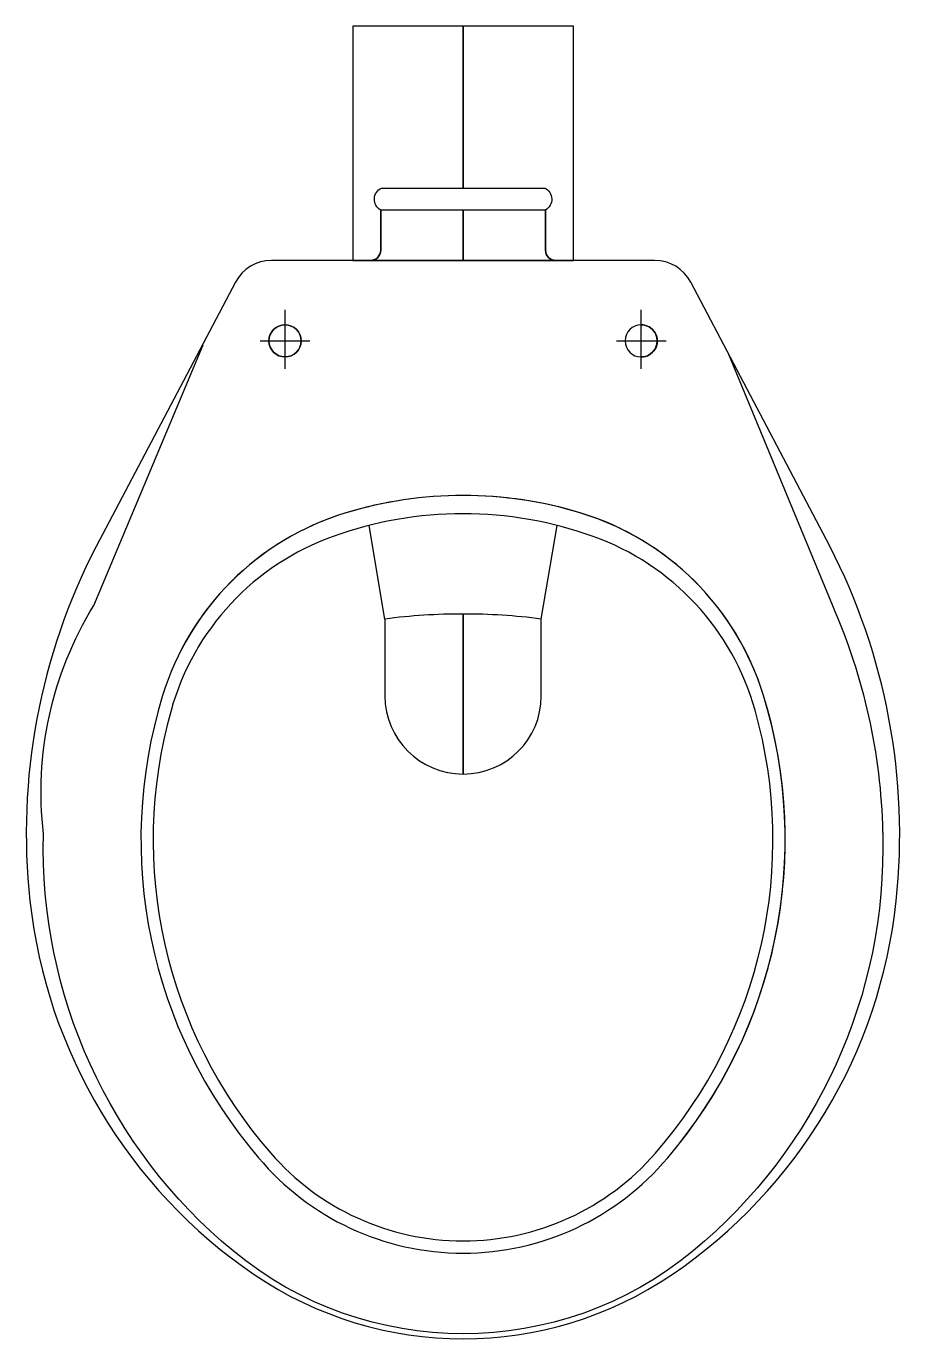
# Model space of a CAD drawing. Extents: x -978.881 to -978.525, y 938.424 to 938.96.
import ezdxf

# ---------------------------------------------------------------- set-up
doc = ezdxf.new("R2010")
doc.units = 0
doc.header["$LTSCALE"] = 0.2
doc.header["$MEASUREMENT"] = 0
doc.linetypes.add('AXES', pattern=[0.54, 0.3, -0.08, 0.08, -0.08])
doc.linetypes.add('CONTINU', pattern=[0])
doc.layers.get('0').update_dxf_attribs({"linetype": 'CONTINUOUS'})
doc.layers.add('DECA_EIXOS', color=5, linetype='AXES')

msp = doc.modelspace()

# ---------------------------------------------------------------- linework, layer by layer
at = {"linetype": 'CONTINUOUS'}
for p, q in [((-978.73455, 938.71805), (-978.74095, 938.75622)), ((-978.67081, 938.71805), (-978.66441, 938.75622))]:
    msp.add_line(p, q, dxfattribs=at)
at = {"linetype": 'CONTINUOUS', "flags": 128}
for points in [[(-978.70268, 938.95982), (-978.74768, 938.95982), (-978.74768, 938.86429), (-978.70268, 938.86429), (-978.70268, 938.88485), (-978.73626, 938.88485), (-978.73626, 938.86845, -0.414208), (-978.74042, 938.86429, 0.414208), (-978.73626, 938.86845), (-978.73626, 938.88485, -0.612706), (-978.73593, 938.89382), (-978.70268, 938.89382)], [(-978.65768, 938.95982), (-978.70268, 938.95982), (-978.70268, 938.89382), (-978.66943, 938.89382, -0.612705), (-978.6691, 938.88485), (-978.6691, 938.86845, 0.414214), (-978.66495, 938.86429, -0.414214), (-978.6691, 938.86845), (-978.6691, 938.88485), (-978.70268, 938.88485), (-978.70268, 938.86429), (-978.65768, 938.86429)], [(-978.77525, 938.82493, -1), (-978.77525, 938.83805, -1)], [(-978.63011, 938.83805), (-978.63011, 938.83805, 0.414212), (-978.63667, 938.83149), (-978.63011, 938.83149)], [(-978.63011, 938.83805, -1.000004), (-978.63011, 938.82493, 1.000004)], [(-978.58048, 938.68762, 0.246306), (-978.65426, 938.76113, 0.150532), (-978.75091, 938.76119, 0.248797), (-978.82514, 938.6868, 0.256998), (-978.78606, 938.49834, 0.467142), (-978.6193, 938.49834, 0.257934)], [(-978.70268, 938.72009, 0.032093), (-978.73455, 938.71805), (-978.73455, 938.68667, 0.414213), (-978.70268, 938.65481)], [(-978.67081, 938.68657), (-978.67081, 938.71805, 0.032092), (-978.70268, 938.72009), (-978.70268, 938.65481, 0.413226)]]:
    msp.add_lwpolyline(points, format="xyb", close=True, dxfattribs=at)
at = {"linetype": 'CONTINU'}
for points in [[(-978.8792, 938.60305, 0.218885), (-978.78783, 938.45069, 0.307698), (-978.61753, 938.45069, 0.220182), (-978.52617, 938.60305, 0.14628), (-978.55323, 938.74777), (-978.60991, 938.85542, 0.27842), (-978.62461, 938.86429), (-978.78076, 938.86429, 0.278422), (-978.79546, 938.85542), (-978.85221, 938.74762, 0.147871)], [(-978.6193, 938.49834, 0.25679), (-978.58023, 938.6868, 0.250209), (-978.65502, 938.76136, 0.148668), (-978.75052, 938.76131, 0.249757), (-978.82514, 938.6868, 0.256998), (-978.78606, 938.49834, 0.467142)], [(-978.62425, 938.50021, 0.252847), (-978.58367, 938.68082, 0.243261), (-978.64971, 938.75174, 0.174299), (-978.75568, 938.75173, 0.243394), (-978.82172, 938.68074, 0.252847), (-978.7811, 938.5002, 0.456464)]]:
    msp.add_lwpolyline(points, format="xyb", close=True, dxfattribs=at)
for points in [[(-978.77525, 938.83805, 1), (-978.77525, 938.82493)], [(-978.77525, 938.82493, 1), (-978.77525, 938.83805)], [(-978.63011, 938.83805, 1), (-978.63011, 938.82493)], [(-978.63011, 938.82493, 1), (-978.63011, 938.83805)], [(-978.59456, 938.82613), (-978.55216, 938.72354, -0.097347), (-978.53169, 938.63129, 0.001263), (-978.53167, 938.63042, -0.230606), (-978.60893, 938.46034, -0.360579), (-978.79644, 938.46034, -0.230606), (-978.8737, 938.63036, -0.16818), (-978.85321, 938.72354), (-978.80866, 938.82981)]]:
    msp.add_lwpolyline(points, format="xyb", dxfattribs=at)
at = {"layer": 'DECA_EIXOS'}
for points in [[(-978.77525, 938.82012), (-978.77525, 938.84413)], [(-978.63011, 938.82012), (-978.63011, 938.84413)], [(-978.78543, 938.83149), (-978.76516, 938.83149)], [(-978.6402, 938.83149), (-978.61994, 938.83149)]]:
    msp.add_lwpolyline(points, dxfattribs=at)

doc.saveas('drawing.dxf')
